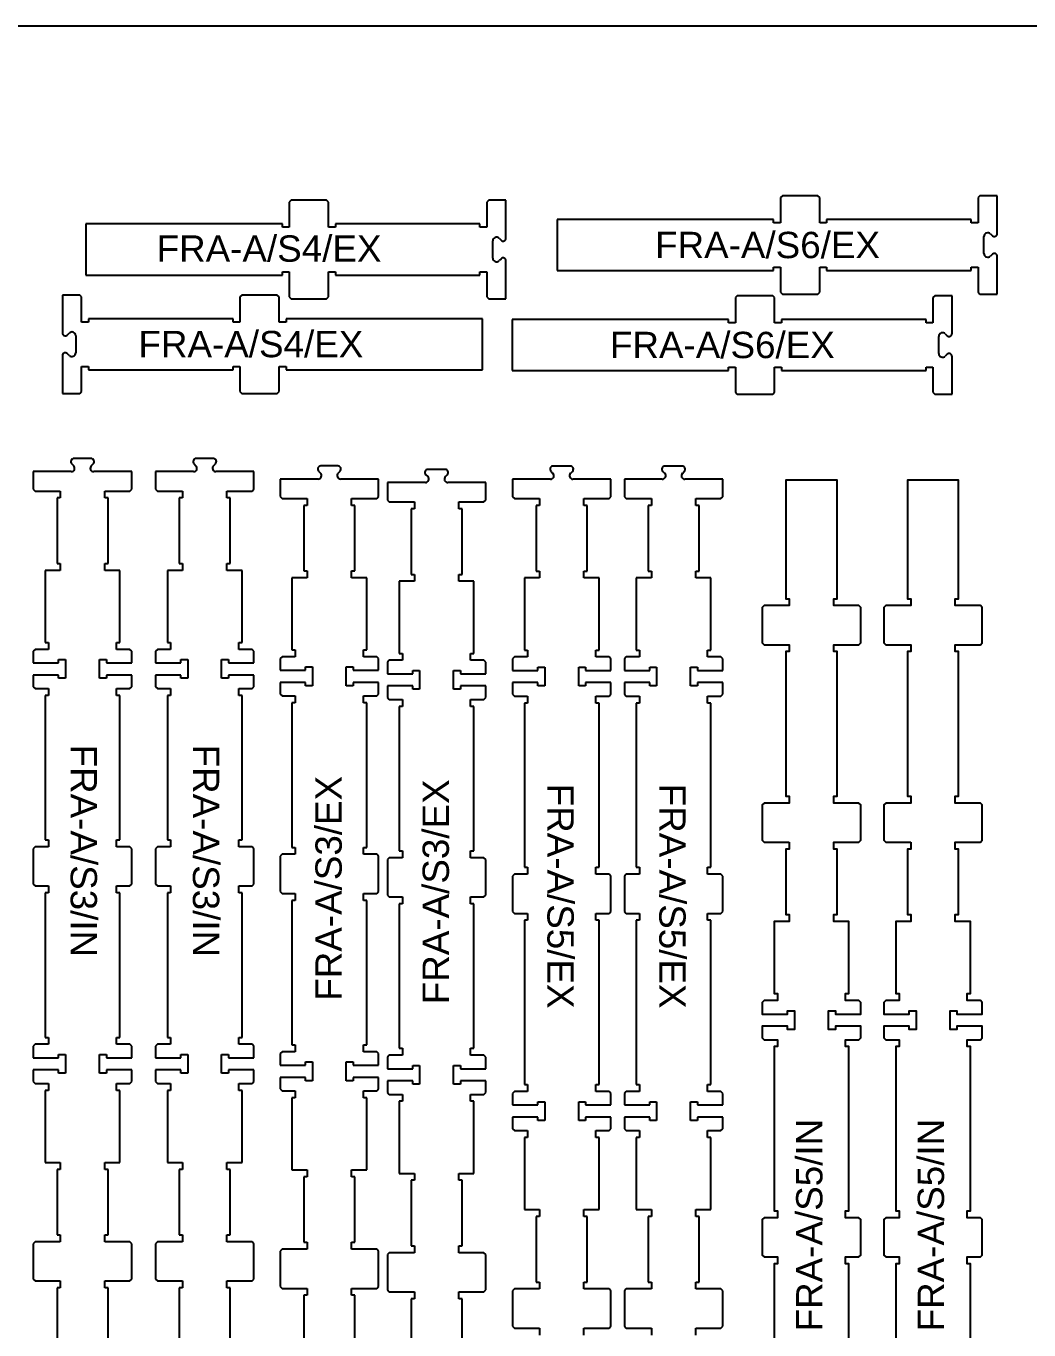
# Model space of a CAD drawing. Header units: millimetres. Extents: x -574 to 646, y -196 to 414.
# Drawn here: x -165.7 to -13.4, y 215.8 to 413.8 of the extents above; entities that cross this region are included whole.
import ezdxf

# ---------------------------------------------------------------- set-up
doc = ezdxf.new("R2010")
doc.units = ezdxf.units.MM
doc.header["$MEASUREMENT"] = 0
for name, color, linetype, true_color in [('0_SHEET_BIRCHPLY_2440X1220', 1, 'Continuous', 0xff0000), ('1_ANYTOOL_1MMDEEP_INSIDE', 2, 'Continuous', 0xffff00), ('6_ANYTOOL_CUTTHROUGH_OUTSI', 5, 'Continuous', 0x0000ff)]:
    doc.layers.add(name, color=color, linetype=linetype, true_color=true_color)

msp = doc.modelspace()

# ---------------------------------------------------------------- linework, layer by layer
at = {"layer": '0_SHEET_BIRCHPLY_2440X1220'}
msp.add_lwpolyline([(-574.38, 413.84), (-574.38, -196.16), (645.62, -196.16), (645.62, 413.84), (-574.38, 413.84)], dxfattribs=at)
at = {"layer": '6_ANYTOOL_CUTTHROUGH_OUTSI'}
for p, q in [((-125.48, 387.37), (-125.76, 387.09)), ((-125.76, 387.09), (-125.76, 383.27)), ((-120.1, 387.37), (-125.48, 387.37)), ((-119.81, 387.09), (-120.1, 387.37)), ((-119.81, 383.27), (-119.81, 387.09)), ((-95.48, 387.37), (-95.76, 387.09)), ((-95.76, 387.09), (-95.76, 383.27)), ((-92.86, 387.37), (-95.48, 387.37)), ((-92.86, 381.6), (-92.86, 387.37)), ((-50.86, 388.06), (-51.15, 387.77)), ((-51.15, 387.77), (-51.15, 383.96)), ((-45.48, 388.06), (-50.86, 388.06)), ((-45.2, 387.77), (-45.48, 388.06)), ((-45.2, 383.96), (-45.2, 387.77)), ((-20.86, 388.06), (-21.15, 387.77)), ((-21.15, 387.77), (-21.15, 383.96)), ((-18.25, 388.06), (-20.86, 388.06)), ((-18.25, 382.29), (-18.25, 388.06)), ((-52.2, 384.46), (-85.07, 384.46)), ((-85.07, 384.46), (-85.07, 376.71)), ((-52.2, 383.96), (-52.2, 384.46)), ((-22.2, 384.46), (-44.15, 384.46)), ((-44.15, 384.46), (-44.15, 383.96)), ((-22.2, 383.96), (-22.2, 384.46)), ((-126.81, 383.77), (-156.67, 383.77)), ((-156.67, 383.77), (-156.67, 376.02)), ((-126.81, 383.27), (-126.81, 383.77)), ((-125.76, 383.27), (-126.81, 383.27)), ((-118.76, 383.27), (-119.81, 383.27)), ((-96.81, 383.77), (-118.76, 383.77)), ((-118.76, 383.77), (-118.76, 383.27)), ((-96.81, 383.27), (-96.81, 383.77)), ((-95.76, 383.27), (-96.81, 383.27)), ((-51.15, 383.96), (-52.2, 383.96)), ((-44.15, 383.96), (-45.2, 383.96)), ((-21.15, 383.96), (-22.2, 383.96)), ((-94.86, 378.6), (-94.86, 381.19)), ((-93.88, 381.6), (-93.59, 381.3)), ((-20.25, 379.29), (-20.25, 381.87)), ((-19.26, 382.28), (-18.97, 381.99)), ((-93.59, 378.49), (-93.88, 378.2)), ((-18.97, 379.18), (-19.26, 378.88)), ((-18.25, 373.11), (-18.25, 378.87)), ((-126.81, 376.02), (-126.81, 376.52)), ((-126.81, 376.52), (-125.76, 376.52)), ((-125.76, 376.52), (-125.76, 372.71)), ((-119.81, 372.71), (-119.81, 376.52)), ((-119.81, 376.52), (-118.76, 376.52)), ((-118.76, 376.52), (-118.76, 376.02)), ((-96.81, 376.02), (-96.81, 376.52)), ((-96.81, 376.52), (-95.76, 376.52)), ((-95.76, 376.52), (-95.76, 372.71)), ((-92.86, 372.42), (-92.86, 378.19)), ((-85.07, 376.71), (-52.2, 376.71)), ((-52.2, 376.71), (-52.2, 377.21)), ((-52.2, 377.21), (-51.15, 377.21)), ((-51.15, 377.21), (-51.15, 373.39)), ((-45.2, 373.39), (-45.2, 377.21)), ((-45.2, 377.21), (-44.15, 377.21)), ((-44.15, 377.21), (-44.15, 376.71)), ((-44.15, 376.71), (-22.2, 376.71)), ((-22.2, 376.71), (-22.2, 377.21)), ((-22.2, 377.21), (-21.15, 377.21)), ((-21.15, 377.21), (-21.15, 373.39)), ((-156.67, 376.02), (-126.81, 376.02)), ((-118.76, 376.02), (-96.81, 376.02)), ((-157.6, 372.97), (-160.21, 372.97)), ((-160.21, 372.97), (-160.21, 367.2)), ((-157.31, 372.69), (-157.6, 372.97)), ((-157.31, 368.87), (-157.31, 372.69)), ((-132.98, 372.97), (-133.26, 372.69)), ((-133.26, 372.69), (-133.26, 368.87)), ((-127.6, 372.97), (-132.98, 372.97)), ((-127.31, 372.69), (-127.6, 372.97)), ((-127.31, 368.87), (-127.31, 372.69)), ((-125.76, 372.71), (-125.48, 372.42)), ((-125.48, 372.42), (-120.1, 372.42)), ((-120.1, 372.42), (-119.81, 372.71)), ((-95.76, 372.71), (-95.48, 372.42)), ((-95.48, 372.42), (-92.86, 372.42)), ((-57.72, 372.86), (-58, 372.58)), ((-58, 372.58), (-58, 368.76)), ((-52.34, 372.86), (-57.72, 372.86)), ((-52.05, 372.58), (-52.34, 372.86)), ((-52.05, 368.76), (-52.05, 372.58)), ((-51.15, 373.39), (-50.86, 373.11)), ((-50.86, 373.11), (-45.48, 373.11)), ((-45.48, 373.11), (-45.2, 373.39)), ((-27.72, 372.86), (-28, 372.58)), ((-28, 372.58), (-28, 368.76)), ((-25.1, 372.86), (-27.72, 372.86)), ((-25.1, 367.1), (-25.1, 372.86)), ((-21.15, 373.39), (-20.86, 373.11)), ((-20.86, 373.11), (-18.25, 373.11)), ((-156.26, 368.87), (-157.31, 368.87)), ((-134.31, 369.37), (-156.26, 369.37)), ((-156.26, 369.37), (-156.26, 368.87)), ((-134.31, 368.87), (-134.31, 369.37)), ((-133.26, 368.87), (-134.31, 368.87)), ((-126.26, 368.87), (-127.31, 368.87)), ((-96.4, 369.37), (-126.26, 369.37)), ((-126.26, 369.37), (-126.26, 368.87)), ((-96.4, 361.62), (-96.4, 369.37)), ((-59.05, 369.26), (-91.92, 369.26)), ((-91.92, 369.26), (-91.92, 361.51)), ((-59.05, 368.76), (-59.05, 369.26)), ((-58, 368.76), (-59.05, 368.76)), ((-51, 368.76), (-52.05, 368.76)), ((-29.05, 369.26), (-51, 369.26)), ((-51, 369.26), (-51, 368.76)), ((-29.05, 368.76), (-29.05, 369.26)), ((-28, 368.76), (-29.05, 368.76)), ((-159.49, 366.9), (-159.19, 367.2)), ((-158.21, 366.79), (-158.21, 364.2)), ((-27.1, 364.1), (-27.1, 366.68)), ((-26.12, 367.09), (-25.83, 366.8)), ((-160.21, 363.79), (-160.21, 358.02)), ((-159.19, 363.8), (-159.49, 364.09)), ((-25.83, 363.98), (-26.12, 363.69)), ((-25.1, 357.91), (-25.1, 363.68)), ((-157.31, 358.31), (-157.31, 362.12)), ((-157.31, 362.12), (-156.26, 362.12)), ((-156.26, 362.12), (-156.26, 361.62)), ((-156.26, 361.62), (-134.31, 361.62)), ((-134.31, 361.62), (-134.31, 362.12)), ((-134.31, 362.12), (-133.26, 362.12)), ((-133.26, 362.12), (-133.26, 358.31)), ((-127.31, 358.31), (-127.31, 362.12)), ((-127.31, 362.12), (-126.26, 362.12)), ((-126.26, 362.12), (-126.26, 361.62)), ((-126.26, 361.62), (-96.4, 361.62)), ((-91.92, 361.51), (-59.05, 361.51)), ((-59.05, 361.51), (-59.05, 362.01)), ((-59.05, 362.01), (-58, 362.01)), ((-58, 362.01), (-58, 358.2)), ((-52.05, 358.2), (-52.05, 362.01)), ((-52.05, 362.01), (-51, 362.01)), ((-51, 362.01), (-51, 361.51)), ((-51, 361.51), (-29.05, 361.51)), ((-29.05, 361.51), (-29.05, 362.01)), ((-29.05, 362.01), (-28, 362.01)), ((-28, 362.01), (-28, 358.2)), ((-160.21, 358.02), (-157.6, 358.02)), ((-157.6, 358.02), (-157.31, 358.31)), ((-133.26, 358.31), (-132.98, 358.02)), ((-132.98, 358.02), (-127.6, 358.02)), ((-127.6, 358.02), (-127.31, 358.31)), ((-58, 358.2), (-57.72, 357.91)), ((-57.72, 357.91), (-52.34, 357.91)), ((-52.34, 357.91), (-52.05, 358.2)), ((-28, 358.2), (-27.72, 357.91)), ((-27.72, 357.91), (-25.1, 357.91)), ((-158.81, 347.34), (-158.51, 347.04)), ((-155.89, 348.15), (-158.47, 348.15)), ((-155.84, 347.04), (-155.55, 347.34)), ((-140.24, 347.34), (-139.95, 347.04)), ((-137.32, 348.15), (-139.9, 348.15)), ((-137.27, 347.04), (-136.98, 347.34)), ((-118.39, 347.02), (-120.97, 347.02)), ((-83.09, 347), (-85.68, 347)), ((-66.11, 347), (-68.69, 347)), ((-158.89, 346.15), (-164.65, 346.15)), ((-164.65, 346.15), (-164.65, 343.48)), ((-149.7, 346.15), (-155.47, 346.15)), ((-149.7, 343.48), (-149.7, 346.15)), ((-140.32, 346.15), (-146.09, 346.15)), ((-146.09, 346.15), (-146.09, 343.48)), ((-131.14, 346.15), (-136.9, 346.15)), ((-131.14, 343.48), (-131.14, 346.15)), ((-121.39, 345.02), (-127.16, 345.02)), ((-127.16, 345.02), (-127.16, 342.36)), ((-121.31, 346.21), (-121.02, 345.92)), ((-118.34, 345.92), (-118.05, 346.21)), ((-112.21, 345.02), (-117.97, 345.02)), ((-112.21, 342.36), (-112.21, 345.02)), ((-105.02, 345.68), (-104.73, 345.39)), ((-102.1, 346.49), (-104.69, 346.49)), ((-102.06, 345.39), (-101.77, 345.68)), ((-86.09, 345), (-91.86, 345)), ((-91.86, 345), (-91.86, 342.33)), ((-86.01, 346.19), (-85.72, 345.89)), ((-83.05, 345.89), (-82.76, 346.19)), ((-76.91, 345), (-82.68, 345)), ((-76.91, 342.33), (-76.91, 345)), ((-69.11, 345), (-74.87, 345)), ((-74.87, 345), (-74.87, 342.33)), ((-69.03, 346.19), (-68.74, 345.89)), ((-66.06, 345.89), (-65.77, 346.19)), ((-59.92, 345), (-65.69, 345)), ((-59.92, 342.33), (-59.92, 345)), ((-164.65, 343.48), (-164.37, 343.2)), ((-164.37, 343.2), (-160.55, 343.2)), ((-160.55, 343.2), (-160.55, 342.15)), ((-153.8, 342.15), (-153.8, 343.2)), ((-153.8, 343.2), (-149.99, 343.2)), ((-149.99, 343.2), (-149.7, 343.48)), ((-146.09, 343.48), (-145.8, 343.2)), ((-145.8, 343.2), (-141.99, 343.2)), ((-141.99, 343.2), (-141.99, 342.15)), ((-135.24, 342.15), (-135.24, 343.2)), ((-135.24, 343.2), (-131.42, 343.2)), ((-131.42, 343.2), (-131.14, 343.48)), ((-105.1, 344.49), (-110.87, 344.49)), ((-110.87, 344.49), (-110.87, 341.83)), ((-95.92, 344.49), (-101.69, 344.49)), ((-95.92, 341.83), (-95.92, 344.49)), ((-160.55, 342.15), (-161.05, 342.15)), ((-161.05, 342.15), (-161.05, 332.2)), ((-153.3, 342.15), (-153.8, 342.15)), ((-153.3, 332.2), (-153.3, 342.15)), ((-141.99, 342.15), (-142.49, 342.15)), ((-142.49, 342.15), (-142.49, 332.2)), ((-134.74, 342.15), (-135.24, 342.15)), ((-134.74, 332.2), (-134.74, 342.15)), ((-127.16, 342.36), (-126.87, 342.07)), ((-126.87, 342.07), (-123.06, 342.07)), ((-123.06, 341.02), (-123.56, 341.02)), ((-123.56, 341.02), (-123.56, 331.07)), ((-123.06, 342.07), (-123.06, 341.02)), ((-116.31, 341.02), (-116.31, 342.07)), ((-116.31, 342.07), (-112.49, 342.07)), ((-115.81, 341.02), (-116.31, 341.02)), ((-115.81, 331.07), (-115.81, 341.02)), ((-112.49, 342.07), (-112.21, 342.36)), ((-110.87, 341.83), (-110.58, 341.54)), ((-110.58, 341.54), (-106.77, 341.54)), ((-106.77, 341.54), (-106.77, 340.49)), ((-100.02, 340.49), (-100.02, 341.54)), ((-100.02, 341.54), (-96.21, 341.54)), ((-96.21, 341.54), (-95.92, 341.83)), ((-91.86, 342.33), (-91.57, 342.05)), ((-91.57, 342.05), (-87.76, 342.05)), ((-87.76, 341), (-88.26, 341)), ((-88.26, 341), (-88.26, 331.05)), ((-87.76, 342.05), (-87.76, 341)), ((-81.01, 341), (-81.01, 342.05)), ((-81.01, 342.05), (-77.19, 342.05)), ((-80.51, 341), (-81.01, 341)), ((-80.51, 331.05), (-80.51, 341)), ((-77.19, 342.05), (-76.91, 342.33)), ((-74.87, 342.33), (-74.59, 342.05)), ((-74.59, 342.05), (-70.77, 342.05)), ((-70.77, 341), (-71.27, 341)), ((-71.27, 341), (-71.27, 331.05)), ((-70.77, 342.05), (-70.77, 341)), ((-64.02, 341), (-64.02, 342.05)), ((-64.02, 342.05), (-60.21, 342.05)), ((-63.52, 341), (-64.02, 341)), ((-63.52, 331.05), (-63.52, 341)), ((-60.21, 342.05), (-59.92, 342.33)), ((-106.77, 340.49), (-107.27, 340.49)), ((-107.27, 340.49), (-107.27, 330.54)), ((-99.52, 340.49), (-100.02, 340.49)), ((-99.52, 330.54), (-99.52, 340.49)), ((-160.55, 331.15), (-162.85, 331.15)), ((-162.85, 331.15), (-162.85, 320.2)), ((-161.05, 332.2), (-160.55, 332.2)), ((-160.55, 332.2), (-160.55, 331.15)), ((-153.8, 331.15), (-153.8, 332.2)), ((-153.8, 332.2), (-153.3, 332.2)), ((-151.5, 331.15), (-153.8, 331.15)), ((-151.5, 320.2), (-151.5, 331.15)), ((-141.99, 331.15), (-144.29, 331.15)), ((-144.29, 331.15), (-144.29, 320.2)), ((-142.49, 332.2), (-141.99, 332.2)), ((-141.99, 332.2), (-141.99, 331.15)), ((-135.24, 331.15), (-135.24, 332.2)), ((-135.24, 332.2), (-134.74, 332.2)), ((-132.94, 331.15), (-135.24, 331.15)), ((-132.94, 320.2), (-132.94, 331.15)), ((-123.56, 331.07), (-123.06, 331.07)), ((-123.06, 331.07), (-123.06, 330.02)), ((-116.31, 330.02), (-116.31, 331.07)), ((-116.31, 331.07), (-115.81, 331.07)), ((-88.26, 331.05), (-87.76, 331.05)), ((-87.76, 331.05), (-87.76, 330)), ((-81.01, 330), (-81.01, 331.05)), ((-81.01, 331.05), (-80.51, 331.05)), ((-71.27, 331.05), (-70.77, 331.05)), ((-70.77, 331.05), (-70.77, 330)), ((-64.02, 330), (-64.02, 331.05)), ((-64.02, 331.05), (-63.52, 331.05)), ((-123.06, 330.02), (-125.36, 330.02)), ((-125.36, 330.02), (-125.36, 319.07)), ((-114.01, 330.02), (-116.31, 330.02)), ((-114.01, 319.07), (-114.01, 330.02)), ((-106.77, 329.49), (-109.07, 329.49)), ((-109.07, 329.49), (-109.07, 318.54)), ((-107.27, 330.54), (-106.77, 330.54)), ((-106.77, 330.54), (-106.77, 329.49)), ((-100.02, 329.49), (-100.02, 330.54)), ((-100.02, 330.54), (-99.52, 330.54)), ((-97.72, 329.49), (-100.02, 329.49)), ((-97.72, 318.54), (-97.72, 329.49)), ((-87.76, 330), (-90.06, 330)), ((-90.06, 330), (-90.06, 319.05)), ((-78.71, 330), (-81.01, 330)), ((-78.71, 319.05), (-78.71, 330)), ((-70.77, 330), (-73.07, 330)), ((-73.07, 330), (-73.07, 319.05)), ((-61.72, 330), (-64.02, 330)), ((-61.72, 319.05), (-61.72, 330)), ((-164.37, 319.15), (-164.65, 318.86)), ((-162.35, 319.15), (-164.37, 319.15)), ((-162.85, 320.2), (-162.35, 320.2)), ((-162.35, 320.2), (-162.35, 319.15)), ((-152, 319.15), (-152, 320.2)), ((-152, 320.2), (-151.5, 320.2)), ((-149.99, 319.15), (-152, 319.15)), ((-149.7, 318.86), (-149.99, 319.15)), ((-145.8, 319.15), (-146.09, 318.86)), ((-143.79, 319.15), (-145.8, 319.15)), ((-144.29, 320.2), (-143.79, 320.2)), ((-143.79, 320.2), (-143.79, 319.15)), ((-133.44, 319.15), (-133.44, 320.2)), ((-133.44, 320.2), (-132.94, 320.2)), ((-131.42, 319.15), (-133.44, 319.15)), ((-131.14, 318.86), (-131.42, 319.15)), ((-125.36, 319.07), (-124.86, 319.07)), ((-124.86, 319.07), (-124.86, 318.02)), ((-114.51, 318.02), (-114.51, 319.07)), ((-114.51, 319.07), (-114.01, 319.07)), ((-90.06, 319.05), (-89.56, 319.05)), ((-89.56, 319.05), (-89.56, 318)), ((-79.21, 318), (-79.21, 319.05)), ((-79.21, 319.05), (-78.71, 319.05)), ((-73.07, 319.05), (-72.57, 319.05)), ((-72.57, 319.05), (-72.57, 318)), ((-62.22, 318), (-62.22, 319.05)), ((-62.22, 319.05), (-61.72, 319.05)), ((-164.65, 318.86), (-164.65, 317.1)), ((-164.65, 317.1), (-160.8, 317.1)), ((-160.8, 317.1), (-160.8, 317.6)), ((-160.8, 317.6), (-159.75, 317.6)), ((-159.75, 317.6), (-159.75, 314.75)), ((-154.6, 314.75), (-154.6, 317.6)), ((-154.6, 317.6), (-153.55, 317.6)), ((-153.55, 317.6), (-153.55, 317.1)), ((-153.55, 317.1), (-149.7, 317.1)), ((-149.7, 317.1), (-149.7, 318.86)), ((-146.09, 318.86), (-146.09, 317.1)), ((-146.09, 317.1), (-142.24, 317.1)), ((-142.24, 317.1), (-142.24, 317.6)), ((-142.24, 317.6), (-141.19, 317.6)), ((-141.19, 317.6), (-141.19, 314.75)), ((-136.04, 314.75), (-136.04, 317.6)), ((-136.04, 317.6), (-134.99, 317.6)), ((-134.99, 317.6), (-134.99, 317.1)), ((-134.99, 317.1), (-131.14, 317.1)), ((-131.14, 317.1), (-131.14, 318.86)), ((-126.87, 318.02), (-127.16, 317.74)), ((-127.16, 317.74), (-127.16, 315.97)), ((-124.86, 318.02), (-126.87, 318.02)), ((-112.49, 318.02), (-114.51, 318.02)), ((-112.21, 317.74), (-112.49, 318.02)), ((-112.21, 315.97), (-112.21, 317.74)), ((-110.58, 317.49), (-110.87, 317.21)), ((-110.87, 317.21), (-110.87, 315.44)), ((-108.57, 317.49), (-110.58, 317.49)), ((-109.07, 318.54), (-108.57, 318.54)), ((-108.57, 318.54), (-108.57, 317.49)), ((-98.22, 317.49), (-98.22, 318.54)), ((-98.22, 318.54), (-97.72, 318.54)), ((-96.21, 317.49), (-98.22, 317.49)), ((-95.92, 317.21), (-96.21, 317.49)), ((-95.92, 315.44), (-95.92, 317.21)), ((-91.57, 318), (-91.86, 317.71)), ((-91.86, 317.71), (-91.86, 315.95)), ((-89.56, 318), (-91.57, 318)), ((-77.19, 318), (-79.21, 318)), ((-76.91, 317.71), (-77.19, 318)), ((-76.91, 315.95), (-76.91, 317.71)), ((-74.59, 318), (-74.87, 317.71)), ((-74.87, 317.71), (-74.87, 315.95)), ((-72.57, 318), (-74.59, 318)), ((-60.21, 318), (-62.22, 318)), ((-59.92, 317.71), (-60.21, 318)), ((-59.92, 315.95), (-59.92, 317.71)), ((-160.8, 315.25), (-164.65, 315.25)), ((-164.65, 315.25), (-164.65, 313.48)), ((-160.8, 314.75), (-160.8, 315.25)), ((-149.7, 315.25), (-153.55, 315.25)), ((-153.55, 315.25), (-153.55, 314.75)), ((-149.7, 313.48), (-149.7, 315.25)), ((-142.24, 315.25), (-146.09, 315.25)), ((-146.09, 315.25), (-146.09, 313.48)), ((-142.24, 314.75), (-142.24, 315.25)), ((-131.14, 315.25), (-134.99, 315.25)), ((-134.99, 315.25), (-134.99, 314.75)), ((-131.14, 313.48), (-131.14, 315.25)), ((-127.16, 315.97), (-123.31, 315.97)), ((-123.31, 315.97), (-123.31, 316.47)), ((-123.31, 316.47), (-122.26, 316.47)), ((-122.26, 316.47), (-122.26, 313.62)), ((-117.11, 313.62), (-117.11, 316.47)), ((-117.11, 316.47), (-116.06, 316.47)), ((-116.06, 316.47), (-116.06, 315.97)), ((-116.06, 315.97), (-112.21, 315.97)), ((-110.87, 315.44), (-107.02, 315.44)), ((-107.02, 315.44), (-107.02, 315.94)), ((-107.02, 315.94), (-105.97, 315.94)), ((-105.97, 315.94), (-105.97, 313.09)), ((-100.82, 313.09), (-100.82, 315.94)), ((-100.82, 315.94), (-99.77, 315.94)), ((-99.77, 315.94), (-99.77, 315.44)), ((-99.77, 315.44), (-95.92, 315.44)), ((-91.86, 315.95), (-88.01, 315.95)), ((-88.01, 315.95), (-88.01, 316.45)), ((-88.01, 316.45), (-86.96, 316.45)), ((-86.96, 316.45), (-86.96, 313.6)), ((-81.81, 313.6), (-81.81, 316.45)), ((-81.81, 316.45), (-80.76, 316.45)), ((-80.76, 316.45), (-80.76, 315.95)), ((-80.76, 315.95), (-76.91, 315.95)), ((-74.87, 315.95), (-71.02, 315.95)), ((-71.02, 315.95), (-71.02, 316.45)), ((-71.02, 316.45), (-69.97, 316.45)), ((-69.97, 316.45), (-69.97, 313.6)), ((-64.82, 313.6), (-64.82, 316.45)), ((-64.82, 316.45), (-63.77, 316.45)), ((-63.77, 316.45), (-63.77, 315.95)), ((-63.77, 315.95), (-59.92, 315.95)), ((-164.65, 313.48), (-164.37, 313.2)), ((-164.37, 313.2), (-162.35, 313.2)), ((-162.35, 313.2), (-162.35, 312.15)), ((-159.75, 314.75), (-160.8, 314.75)), ((-153.55, 314.75), (-154.6, 314.75)), ((-152, 312.15), (-152, 313.2)), ((-152, 313.2), (-149.99, 313.2)), ((-149.99, 313.2), (-149.7, 313.48)), ((-146.09, 313.48), (-145.8, 313.2)), ((-145.8, 313.2), (-143.79, 313.2)), ((-143.79, 313.2), (-143.79, 312.15)), ((-141.19, 314.75), (-142.24, 314.75)), ((-134.99, 314.75), (-136.04, 314.75)), ((-133.44, 312.15), (-133.44, 313.2)), ((-133.44, 313.2), (-131.42, 313.2)), ((-131.42, 313.2), (-131.14, 313.48)), ((-123.31, 314.12), (-127.16, 314.12)), ((-127.16, 314.12), (-127.16, 312.36)), ((-123.31, 313.62), (-123.31, 314.12)), ((-122.26, 313.62), (-123.31, 313.62)), ((-116.06, 313.62), (-117.11, 313.62)), ((-112.21, 314.12), (-116.06, 314.12)), ((-116.06, 314.12), (-116.06, 313.62)), ((-112.21, 312.36), (-112.21, 314.12)), ((-107.02, 313.59), (-110.87, 313.59)), ((-110.87, 313.59), (-110.87, 311.83)), ((-107.02, 313.09), (-107.02, 313.59)), ((-105.97, 313.09), (-107.02, 313.09)), ((-99.77, 313.09), (-100.82, 313.09)), ((-95.92, 313.59), (-99.77, 313.59)), ((-99.77, 313.59), (-99.77, 313.09)), ((-95.92, 311.83), (-95.92, 313.59)), ((-88.01, 314.1), (-91.86, 314.1)), ((-91.86, 314.1), (-91.86, 312.33)), ((-88.01, 313.6), (-88.01, 314.1)), ((-86.96, 313.6), (-88.01, 313.6)), ((-80.76, 313.6), (-81.81, 313.6)), ((-76.91, 314.1), (-80.76, 314.1)), ((-80.76, 314.1), (-80.76, 313.6)), ((-76.91, 312.33), (-76.91, 314.1)), ((-71.02, 314.1), (-74.87, 314.1)), ((-74.87, 314.1), (-74.87, 312.33)), ((-71.02, 313.6), (-71.02, 314.1)), ((-69.97, 313.6), (-71.02, 313.6)), ((-63.77, 313.6), (-64.82, 313.6)), ((-59.92, 314.1), (-63.77, 314.1)), ((-63.77, 314.1), (-63.77, 313.6)), ((-59.92, 312.33), (-59.92, 314.1)), ((-162.35, 312.15), (-162.85, 312.15)), ((-162.85, 312.15), (-162.85, 290.2)), ((-151.5, 312.15), (-152, 312.15)), ((-151.5, 290.2), (-151.5, 312.15)), ((-143.79, 312.15), (-144.29, 312.15)), ((-144.29, 312.15), (-144.29, 290.2)), ((-132.94, 312.15), (-133.44, 312.15)), ((-132.94, 290.2), (-132.94, 312.15)), ((-127.16, 312.36), (-126.87, 312.07)), ((-126.87, 312.07), (-124.86, 312.07)), ((-124.86, 311.02), (-125.36, 311.02)), ((-125.36, 311.02), (-125.36, 289.07)), ((-124.86, 312.07), (-124.86, 311.02)), ((-114.51, 311.02), (-114.51, 312.07)), ((-114.51, 312.07), (-112.49, 312.07)), ((-114.01, 311.02), (-114.51, 311.02)), ((-114.01, 289.07), (-114.01, 311.02)), ((-112.49, 312.07), (-112.21, 312.36)), ((-110.87, 311.83), (-110.58, 311.54)), ((-110.58, 311.54), (-108.57, 311.54)), ((-108.57, 311.54), (-108.57, 310.49)), ((-98.22, 310.49), (-98.22, 311.54)), ((-98.22, 311.54), (-96.21, 311.54)), ((-96.21, 311.54), (-95.92, 311.83)), ((-91.86, 312.33), (-91.57, 312.05)), ((-91.57, 312.05), (-89.56, 312.05)), ((-89.56, 311), (-90.06, 311)), ((-90.06, 311), (-90.06, 286.04)), ((-89.56, 312.05), (-89.56, 311)), ((-79.21, 311), (-79.21, 312.05)), ((-79.21, 312.05), (-77.19, 312.05)), ((-78.71, 311), (-79.21, 311)), ((-78.71, 286.04), (-78.71, 311)), ((-77.19, 312.05), (-76.91, 312.33)), ((-74.87, 312.33), (-74.59, 312.05)), ((-74.59, 312.05), (-72.57, 312.05)), ((-72.57, 311), (-73.07, 311)), ((-73.07, 311), (-73.07, 286.04)), ((-72.57, 312.05), (-72.57, 311)), ((-62.22, 311), (-62.22, 312.05)), ((-62.22, 312.05), (-60.21, 312.05)), ((-61.72, 311), (-62.22, 311)), ((-61.72, 286.04), (-61.72, 311)), ((-60.21, 312.05), (-59.92, 312.33)), ((-108.57, 310.49), (-109.07, 310.49)), ((-109.07, 310.49), (-109.07, 288.54)), ((-97.72, 310.49), (-98.22, 310.49)), ((-97.72, 288.54), (-97.72, 310.49)), ((-162.85, 290.2), (-162.35, 290.2)), ((-162.35, 290.2), (-162.35, 289.15)), ((-152, 289.15), (-152, 290.2)), ((-152, 290.2), (-151.5, 290.2)), ((-144.29, 290.2), (-143.79, 290.2)), ((-143.79, 290.2), (-143.79, 289.15)), ((-133.44, 289.15), (-133.44, 290.2)), ((-133.44, 290.2), (-132.94, 290.2)), ((-164.37, 289.15), (-164.65, 288.86)), ((-164.65, 288.86), (-164.65, 283.48)), ((-162.35, 289.15), (-164.37, 289.15)), ((-149.99, 289.15), (-152, 289.15)), ((-149.7, 288.86), (-149.99, 289.15)), ((-149.7, 283.48), (-149.7, 288.86)), ((-145.8, 289.15), (-146.09, 288.86)), ((-146.09, 288.86), (-146.09, 283.48)), ((-143.79, 289.15), (-145.8, 289.15)), ((-131.42, 289.15), (-133.44, 289.15)), ((-131.14, 288.86), (-131.42, 289.15)), ((-131.14, 283.48), (-131.14, 288.86)), ((-126.87, 288.02), (-127.16, 287.74)), ((-127.16, 287.74), (-127.16, 282.36)), ((-124.86, 288.02), (-126.87, 288.02)), ((-125.36, 289.07), (-124.86, 289.07)), ((-124.86, 289.07), (-124.86, 288.02)), ((-114.51, 288.02), (-114.51, 289.07)), ((-114.51, 289.07), (-114.01, 289.07)), ((-112.49, 288.02), (-114.51, 288.02)), ((-112.21, 287.74), (-112.49, 288.02)), ((-112.21, 282.36), (-112.21, 287.74)), ((-110.58, 287.49), (-110.87, 287.21)), ((-108.57, 287.49), (-110.58, 287.49)), ((-109.07, 288.54), (-108.57, 288.54)), ((-108.57, 288.54), (-108.57, 287.49)), ((-98.22, 287.49), (-98.22, 288.54)), ((-98.22, 288.54), (-97.72, 288.54)), ((-96.21, 287.49), (-98.22, 287.49)), ((-95.92, 287.21), (-96.21, 287.49)), ((-110.87, 287.21), (-110.87, 281.83)), ((-95.92, 281.83), (-95.92, 287.21)), ((-90.06, 286.04), (-89.56, 286.04)), ((-89.56, 286.04), (-89.56, 284.99)), ((-79.21, 284.99), (-79.21, 286.04)), ((-79.21, 286.04), (-78.71, 286.04)), ((-73.07, 286.04), (-72.57, 286.04)), ((-72.57, 286.04), (-72.57, 284.99)), ((-62.22, 284.99), (-62.22, 286.04)), ((-62.22, 286.04), (-61.72, 286.04)), ((-164.65, 283.48), (-164.37, 283.2)), ((-149.99, 283.2), (-149.7, 283.48)), ((-146.09, 283.48), (-145.8, 283.2)), ((-131.42, 283.2), (-131.14, 283.48)), ((-91.57, 284.99), (-91.86, 284.7)), ((-91.86, 284.7), (-91.86, 279.32)), ((-89.56, 284.99), (-91.57, 284.99)), ((-77.19, 284.99), (-79.21, 284.99)), ((-76.91, 284.7), (-77.19, 284.99)), ((-76.91, 279.32), (-76.91, 284.7)), ((-74.59, 284.99), (-74.87, 284.7)), ((-74.87, 284.7), (-74.87, 279.32)), ((-72.57, 284.99), (-74.59, 284.99)), ((-60.21, 284.99), (-62.22, 284.99)), ((-59.92, 284.7), (-60.21, 284.99)), ((-59.92, 279.32), (-59.92, 284.7)), ((-164.37, 283.2), (-162.35, 283.2)), ((-162.35, 282.15), (-162.85, 282.15)), ((-162.85, 282.15), (-162.85, 260.2)), ((-162.35, 283.2), (-162.35, 282.15)), ((-152, 282.15), (-152, 283.2)), ((-152, 283.2), (-149.99, 283.2)), ((-151.5, 282.15), (-152, 282.15)), ((-151.5, 260.2), (-151.5, 282.15)), ((-145.8, 283.2), (-143.79, 283.2)), ((-143.79, 282.15), (-144.29, 282.15)), ((-144.29, 282.15), (-144.29, 260.2)), ((-143.79, 283.2), (-143.79, 282.15)), ((-133.44, 282.15), (-133.44, 283.2)), ((-133.44, 283.2), (-131.42, 283.2)), ((-132.94, 282.15), (-133.44, 282.15)), ((-132.94, 260.2), (-132.94, 282.15)), ((-127.16, 282.36), (-126.87, 282.07)), ((-126.87, 282.07), (-124.86, 282.07)), ((-124.86, 282.07), (-124.86, 281.02)), ((-114.51, 281.02), (-114.51, 282.07)), ((-114.51, 282.07), (-112.49, 282.07)), ((-112.49, 282.07), (-112.21, 282.36)), ((-110.87, 281.83), (-110.58, 281.54)), ((-110.58, 281.54), (-108.57, 281.54)), ((-108.57, 281.54), (-108.57, 280.49)), ((-98.22, 280.49), (-98.22, 281.54)), ((-98.22, 281.54), (-96.21, 281.54)), ((-96.21, 281.54), (-95.92, 281.83)), ((-124.86, 281.02), (-125.36, 281.02)), ((-125.36, 281.02), (-125.36, 259.07)), ((-114.01, 281.02), (-114.51, 281.02)), ((-114.01, 259.07), (-114.01, 281.02)), ((-108.57, 280.49), (-109.07, 280.49)), ((-109.07, 280.49), (-109.07, 258.54)), ((-97.72, 280.49), (-98.22, 280.49)), ((-97.72, 258.54), (-97.72, 280.49)), ((-91.86, 279.32), (-91.57, 279.04)), ((-77.19, 279.04), (-76.91, 279.32)), ((-74.87, 279.32), (-74.59, 279.04)), ((-60.21, 279.04), (-59.92, 279.32)), ((-91.57, 279.04), (-89.56, 279.04)), ((-89.56, 277.99), (-90.06, 277.99)), ((-90.06, 277.99), (-90.06, 253.03)), ((-89.56, 279.04), (-89.56, 277.99)), ((-79.21, 277.99), (-79.21, 279.04)), ((-79.21, 279.04), (-77.19, 279.04)), ((-78.71, 277.99), (-79.21, 277.99)), ((-78.71, 253.03), (-78.71, 277.99)), ((-74.59, 279.04), (-72.57, 279.04)), ((-72.57, 277.99), (-73.07, 277.99)), ((-73.07, 277.99), (-73.07, 253.03)), ((-72.57, 279.04), (-72.57, 277.99)), ((-62.22, 277.99), (-62.22, 279.04)), ((-62.22, 279.04), (-60.21, 279.04)), ((-61.72, 277.99), (-62.22, 277.99)), ((-61.72, 253.03), (-61.72, 277.99)), ((-162.85, 260.2), (-162.35, 260.2)), ((-162.35, 260.2), (-162.35, 259.15)), ((-152, 259.15), (-152, 260.2)), ((-152, 260.2), (-151.5, 260.2)), ((-144.29, 260.2), (-143.79, 260.2)), ((-143.79, 260.2), (-143.79, 259.15)), ((-133.44, 259.15), (-133.44, 260.2)), ((-133.44, 260.2), (-132.94, 260.2)), ((-164.37, 259.15), (-164.65, 258.86)), ((-164.65, 258.86), (-164.65, 257.1)), ((-162.35, 259.15), (-164.37, 259.15)), ((-160.8, 257.1), (-160.8, 257.6)), ((-160.8, 257.6), (-159.75, 257.6)), ((-159.75, 257.6), (-159.75, 254.75)), ((-154.6, 254.75), (-154.6, 257.6)), ((-154.6, 257.6), (-153.55, 257.6)), ((-153.55, 257.6), (-153.55, 257.1)), ((-149.99, 259.15), (-152, 259.15)), ((-149.7, 258.86), (-149.99, 259.15)), ((-149.7, 257.1), (-149.7, 258.86)), ((-145.8, 259.15), (-146.09, 258.86)), ((-146.09, 258.86), (-146.09, 257.1)), ((-143.79, 259.15), (-145.8, 259.15)), ((-142.24, 257.1), (-142.24, 257.6)), ((-142.24, 257.6), (-141.19, 257.6)), ((-141.19, 257.6), (-141.19, 254.75)), ((-136.04, 254.75), (-136.04, 257.6)), ((-136.04, 257.6), (-134.99, 257.6)), ((-134.99, 257.6), (-134.99, 257.1)), ((-131.42, 259.15), (-133.44, 259.15)), ((-131.14, 258.86), (-131.42, 259.15)), ((-131.14, 257.1), (-131.14, 258.86)), ((-126.87, 258.02), (-127.16, 257.74)), ((-127.16, 257.74), (-127.16, 255.97)), ((-124.86, 258.02), (-126.87, 258.02)), ((-125.36, 259.07), (-124.86, 259.07)), ((-124.86, 259.07), (-124.86, 258.02)), ((-114.51, 258.02), (-114.51, 259.07)), ((-114.51, 259.07), (-114.01, 259.07)), ((-112.49, 258.02), (-114.51, 258.02)), ((-112.21, 257.74), (-112.49, 258.02)), ((-112.21, 255.97), (-112.21, 257.74)), ((-109.07, 258.54), (-108.57, 258.54)), ((-108.57, 258.54), (-108.57, 257.49)), ((-98.22, 257.49), (-98.22, 258.54)), ((-98.22, 258.54), (-97.72, 258.54)), ((-164.65, 257.1), (-160.8, 257.1)), ((-153.55, 257.1), (-149.7, 257.1)), ((-146.09, 257.1), (-142.24, 257.1)), ((-134.99, 257.1), (-131.14, 257.1)), ((-127.16, 255.97), (-123.31, 255.97)), ((-123.31, 255.97), (-123.31, 256.47)), ((-123.31, 256.47), (-122.26, 256.47)), ((-122.26, 256.47), (-122.26, 253.62)), ((-117.11, 253.62), (-117.11, 256.47)), ((-117.11, 256.47), (-116.06, 256.47)), ((-116.06, 256.47), (-116.06, 255.97)), ((-116.06, 255.97), (-112.21, 255.97)), ((-110.58, 257.49), (-110.87, 257.21)), ((-110.87, 257.21), (-110.87, 255.44)), ((-108.57, 257.49), (-110.58, 257.49)), ((-107.02, 255.44), (-107.02, 255.94)), ((-107.02, 255.94), (-105.97, 255.94)), ((-105.97, 255.94), (-105.97, 253.09)), ((-100.82, 253.09), (-100.82, 255.94)), ((-100.82, 255.94), (-99.77, 255.94)), ((-99.77, 255.94), (-99.77, 255.44)), ((-96.21, 257.49), (-98.22, 257.49)), ((-95.92, 257.21), (-96.21, 257.49)), ((-95.92, 255.44), (-95.92, 257.21)), ((-160.8, 255.25), (-164.65, 255.25)), ((-164.65, 255.25), (-164.65, 253.48)), ((-160.8, 254.75), (-160.8, 255.25)), ((-159.75, 254.75), (-160.8, 254.75)), ((-153.55, 254.75), (-154.6, 254.75)), ((-149.7, 255.25), (-153.55, 255.25)), ((-153.55, 255.25), (-153.55, 254.75)), ((-149.7, 253.48), (-149.7, 255.25)), ((-142.24, 255.25), (-146.09, 255.25)), ((-146.09, 255.25), (-146.09, 253.48)), ((-142.24, 254.75), (-142.24, 255.25)), ((-141.19, 254.75), (-142.24, 254.75)), ((-134.99, 254.75), (-136.04, 254.75)), ((-131.14, 255.25), (-134.99, 255.25)), ((-134.99, 255.25), (-134.99, 254.75)), ((-131.14, 253.48), (-131.14, 255.25)), ((-123.31, 254.12), (-127.16, 254.12)), ((-127.16, 254.12), (-127.16, 252.36)), ((-123.31, 253.62), (-123.31, 254.12)), ((-122.26, 253.62), (-123.31, 253.62)), ((-116.06, 253.62), (-117.11, 253.62)), ((-112.21, 254.12), (-116.06, 254.12)), ((-116.06, 254.12), (-116.06, 253.62)), ((-112.21, 252.36), (-112.21, 254.12)), ((-110.87, 255.44), (-107.02, 255.44)), ((-107.02, 253.59), (-110.87, 253.59)), ((-110.87, 253.59), (-110.87, 251.83)), ((-107.02, 253.09), (-107.02, 253.59)), ((-99.77, 255.44), (-95.92, 255.44)), ((-95.92, 253.59), (-99.77, 253.59)), ((-99.77, 253.59), (-99.77, 253.09)), ((-95.92, 251.83), (-95.92, 253.59)), ((-164.65, 253.48), (-164.37, 253.2)), ((-164.37, 253.2), (-162.35, 253.2)), ((-162.35, 252.15), (-162.85, 252.15)), ((-162.85, 252.15), (-162.85, 241.2)), ((-162.35, 253.2), (-162.35, 252.15)), ((-152, 252.15), (-152, 253.2)), ((-152, 253.2), (-149.99, 253.2)), ((-151.5, 252.15), (-152, 252.15)), ((-151.5, 241.2), (-151.5, 252.15)), ((-149.99, 253.2), (-149.7, 253.48)), ((-146.09, 253.48), (-145.8, 253.2)), ((-145.8, 253.2), (-143.79, 253.2)), ((-143.79, 252.15), (-144.29, 252.15)), ((-144.29, 252.15), (-144.29, 241.2)), ((-143.79, 253.2), (-143.79, 252.15)), ((-133.44, 252.15), (-133.44, 253.2)), ((-133.44, 253.2), (-131.42, 253.2)), ((-132.94, 252.15), (-133.44, 252.15)), ((-132.94, 241.2), (-132.94, 252.15)), ((-131.42, 253.2), (-131.14, 253.48)), ((-127.16, 252.36), (-126.87, 252.07)), ((-126.87, 252.07), (-124.86, 252.07)), ((-124.86, 252.07), (-124.86, 251.02)), ((-114.51, 251.02), (-114.51, 252.07)), ((-114.51, 252.07), (-112.49, 252.07)), ((-112.49, 252.07), (-112.21, 252.36)), ((-110.87, 251.83), (-110.58, 251.54)), ((-105.97, 253.09), (-107.02, 253.09)), ((-99.77, 253.09), (-100.82, 253.09)), ((-96.21, 251.54), (-95.92, 251.83)), ((-91.57, 251.98), (-91.86, 251.69)), ((-91.86, 251.69), (-91.86, 249.93)), ((-89.56, 251.98), (-91.57, 251.98)), ((-90.06, 253.03), (-89.56, 253.03)), ((-89.56, 253.03), (-89.56, 251.98)), ((-79.21, 251.98), (-79.21, 253.03)), ((-79.21, 253.03), (-78.71, 253.03)), ((-77.19, 251.98), (-79.21, 251.98)), ((-76.91, 251.69), (-77.19, 251.98)), ((-76.91, 249.93), (-76.91, 251.69)), ((-74.59, 251.98), (-74.87, 251.69)), ((-74.87, 251.69), (-74.87, 249.93)), ((-72.57, 251.98), (-74.59, 251.98)), ((-73.07, 253.03), (-72.57, 253.03)), ((-72.57, 253.03), (-72.57, 251.98)), ((-62.22, 251.98), (-62.22, 253.03)), ((-62.22, 253.03), (-61.72, 253.03)), ((-60.21, 251.98), (-62.22, 251.98)), ((-59.92, 251.69), (-60.21, 251.98)), ((-59.92, 249.93), (-59.92, 251.69)), ((-124.86, 251.02), (-125.36, 251.02)), ((-125.36, 251.02), (-125.36, 240.07)), ((-114.01, 251.02), (-114.51, 251.02)), ((-114.01, 240.07), (-114.01, 251.02)), ((-110.58, 251.54), (-108.57, 251.54)), ((-108.57, 250.49), (-109.07, 250.49)), ((-109.07, 250.49), (-109.07, 239.54)), ((-108.57, 251.54), (-108.57, 250.49)), ((-98.22, 250.49), (-98.22, 251.54)), ((-98.22, 251.54), (-96.21, 251.54)), ((-97.72, 250.49), (-98.22, 250.49)), ((-97.72, 239.54), (-97.72, 250.49)), ((-91.86, 249.93), (-88.01, 249.93)), ((-88.01, 249.93), (-88.01, 250.43)), ((-88.01, 250.43), (-86.96, 250.43)), ((-86.96, 250.43), (-86.96, 247.58)), ((-81.81, 247.58), (-81.81, 250.43)), ((-81.81, 250.43), (-80.76, 250.43)), ((-80.76, 250.43), (-80.76, 249.93)), ((-80.76, 249.93), (-76.91, 249.93)), ((-74.87, 249.93), (-71.02, 249.93)), ((-71.02, 249.93), (-71.02, 250.43)), ((-71.02, 250.43), (-69.97, 250.43)), ((-69.97, 250.43), (-69.97, 247.58)), ((-64.82, 247.58), (-64.82, 250.43)), ((-64.82, 250.43), (-63.77, 250.43)), ((-63.77, 250.43), (-63.77, 249.93)), ((-63.77, 249.93), (-59.92, 249.93)), ((-88.01, 248.08), (-91.86, 248.08)), ((-91.86, 248.08), (-91.86, 246.32)), ((-88.01, 247.58), (-88.01, 248.08)), ((-76.91, 248.08), (-80.76, 248.08)), ((-80.76, 248.08), (-80.76, 247.58)), ((-76.91, 246.32), (-76.91, 248.08)), ((-71.02, 248.08), (-74.87, 248.08)), ((-74.87, 248.08), (-74.87, 246.32)), ((-71.02, 247.58), (-71.02, 248.08)), ((-59.92, 248.08), (-63.77, 248.08)), ((-63.77, 248.08), (-63.77, 247.58)), ((-59.92, 246.32), (-59.92, 248.08)), ((-91.86, 246.32), (-91.57, 246.03)), ((-91.57, 246.03), (-89.56, 246.03)), ((-89.56, 246.03), (-89.56, 244.98)), ((-86.96, 247.58), (-88.01, 247.58)), ((-80.76, 247.58), (-81.81, 247.58)), ((-79.21, 244.98), (-79.21, 246.03)), ((-79.21, 246.03), (-77.19, 246.03)), ((-77.19, 246.03), (-76.91, 246.32)), ((-74.87, 246.32), (-74.59, 246.03)), ((-74.59, 246.03), (-72.57, 246.03)), ((-72.57, 246.03), (-72.57, 244.98)), ((-69.97, 247.58), (-71.02, 247.58)), ((-63.77, 247.58), (-64.82, 247.58)), ((-62.22, 244.98), (-62.22, 246.03)), ((-62.22, 246.03), (-60.21, 246.03)), ((-60.21, 246.03), (-59.92, 246.32)), ((-89.56, 244.98), (-90.06, 244.98)), ((-90.06, 244.98), (-90.06, 234.03)), ((-78.71, 244.98), (-79.21, 244.98)), ((-78.71, 234.03), (-78.71, 244.98)), ((-72.57, 244.98), (-73.07, 244.98)), ((-73.07, 244.98), (-73.07, 234.03)), ((-61.72, 244.98), (-62.22, 244.98)), ((-61.72, 234.03), (-61.72, 244.98)), ((-162.85, 241.2), (-160.55, 241.2)), ((-160.55, 240.15), (-161.05, 240.15)), ((-161.05, 240.15), (-161.05, 230.2)), ((-160.55, 241.2), (-160.55, 240.15)), ((-153.8, 240.15), (-153.8, 241.2)), ((-153.8, 241.2), (-151.5, 241.2)), ((-153.3, 240.15), (-153.8, 240.15)), ((-153.3, 230.2), (-153.3, 240.15)), ((-144.29, 241.2), (-141.99, 241.2)), ((-141.99, 240.15), (-142.49, 240.15)), ((-142.49, 240.15), (-142.49, 230.2)), ((-141.99, 241.2), (-141.99, 240.15)), ((-135.24, 240.15), (-135.24, 241.2)), ((-135.24, 241.2), (-132.94, 241.2)), ((-134.74, 240.15), (-135.24, 240.15)), ((-134.74, 230.2), (-134.74, 240.15)), ((-125.36, 240.07), (-123.06, 240.07)), ((-123.06, 240.07), (-123.06, 239.02)), ((-116.31, 239.02), (-116.31, 240.07)), ((-116.31, 240.07), (-114.01, 240.07)), ((-123.06, 239.02), (-123.56, 239.02)), ((-123.56, 239.02), (-123.56, 229.07)), ((-115.81, 239.02), (-116.31, 239.02)), ((-115.81, 229.07), (-115.81, 239.02)), ((-109.07, 239.54), (-106.77, 239.54)), ((-106.77, 238.49), (-107.27, 238.49)), ((-107.27, 238.49), (-107.27, 228.54)), ((-106.77, 239.54), (-106.77, 238.49)), ((-100.02, 238.49), (-100.02, 239.54)), ((-100.02, 239.54), (-97.72, 239.54)), ((-99.52, 238.49), (-100.02, 238.49)), ((-99.52, 228.54), (-99.52, 238.49)), ((-90.06, 234.03), (-87.76, 234.03)), ((-87.76, 234.03), (-87.76, 232.98)), ((-81.01, 232.98), (-81.01, 234.03)), ((-81.01, 234.03), (-78.71, 234.03)), ((-73.07, 234.03), (-70.77, 234.03)), ((-70.77, 234.03), (-70.77, 232.98)), ((-64.02, 232.98), (-64.02, 234.03)), ((-64.02, 234.03), (-61.72, 234.03)), ((-87.76, 232.98), (-88.26, 232.98)), ((-88.26, 232.98), (-88.26, 223.03)), ((-80.51, 232.98), (-81.01, 232.98)), ((-80.51, 223.03), (-80.51, 232.98)), ((-70.77, 232.98), (-71.27, 232.98)), ((-71.27, 232.98), (-71.27, 223.03)), ((-63.52, 232.98), (-64.02, 232.98)), ((-63.52, 223.03), (-63.52, 232.98)), ((-161.05, 230.2), (-160.55, 230.2)), ((-160.55, 230.2), (-160.55, 229.15)), ((-153.8, 229.15), (-153.8, 230.2)), ((-153.8, 230.2), (-153.3, 230.2)), ((-142.49, 230.2), (-141.99, 230.2)), ((-141.99, 230.2), (-141.99, 229.15)), ((-135.24, 229.15), (-135.24, 230.2)), ((-135.24, 230.2), (-134.74, 230.2)), ((-164.37, 229.15), (-164.65, 228.86)), ((-164.65, 228.86), (-164.65, 223.48)), ((-160.55, 229.15), (-164.37, 229.15)), ((-149.99, 229.15), (-153.8, 229.15)), ((-149.7, 228.86), (-149.99, 229.15)), ((-149.7, 223.48), (-149.7, 228.86)), ((-145.8, 229.15), (-146.09, 228.86)), ((-146.09, 228.86), (-146.09, 223.48)), ((-141.99, 229.15), (-145.8, 229.15)), ((-131.42, 229.15), (-135.24, 229.15)), ((-131.14, 228.86), (-131.42, 229.15)), ((-131.14, 223.48), (-131.14, 228.86)), ((-126.87, 228.02), (-127.16, 227.74)), ((-123.06, 228.02), (-126.87, 228.02)), ((-123.56, 229.07), (-123.06, 229.07)), ((-123.06, 229.07), (-123.06, 228.02)), ((-116.31, 228.02), (-116.31, 229.07)), ((-116.31, 229.07), (-115.81, 229.07)), ((-112.49, 228.02), (-116.31, 228.02)), ((-112.21, 227.74), (-112.49, 228.02)), ((-107.27, 228.54), (-106.77, 228.54)), ((-106.77, 228.54), (-106.77, 227.49)), ((-100.02, 227.49), (-100.02, 228.54)), ((-100.02, 228.54), (-99.52, 228.54)), ((-127.16, 227.74), (-127.16, 222.36)), ((-112.21, 222.36), (-112.21, 227.74)), ((-110.58, 227.49), (-110.87, 227.21)), ((-110.87, 227.21), (-110.87, 221.83)), ((-106.77, 227.49), (-110.58, 227.49)), ((-96.21, 227.49), (-100.02, 227.49)), ((-95.92, 227.21), (-96.21, 227.49)), ((-95.92, 221.83), (-95.92, 227.21)), ((-164.65, 223.48), (-164.37, 223.2)), ((-164.37, 223.2), (-160.55, 223.2)), ((-160.55, 222.15), (-161.05, 222.15)), ((-161.05, 222.15), (-161.05, 200.2)), ((-160.55, 223.2), (-160.55, 222.15)), ((-153.8, 222.15), (-153.8, 223.2)), ((-153.8, 223.2), (-149.99, 223.2)), ((-153.3, 222.15), (-153.8, 222.15)), ((-153.3, 200.2), (-153.3, 222.15)), ((-149.99, 223.2), (-149.7, 223.48)), ((-146.09, 223.48), (-145.8, 223.2)), ((-145.8, 223.2), (-141.99, 223.2)), ((-141.99, 222.15), (-142.49, 222.15)), ((-142.49, 222.15), (-142.49, 200.2)), ((-141.99, 223.2), (-141.99, 222.15)), ((-135.24, 222.15), (-135.24, 223.2)), ((-135.24, 223.2), (-131.42, 223.2)), ((-134.74, 222.15), (-135.24, 222.15)), ((-134.74, 200.2), (-134.74, 222.15)), ((-131.42, 223.2), (-131.14, 223.48)), ((-127.16, 222.36), (-126.87, 222.07)), ((-126.87, 222.07), (-123.06, 222.07)), ((-123.06, 222.07), (-123.06, 221.02)), ((-116.31, 221.02), (-116.31, 222.07)), ((-116.31, 222.07), (-112.49, 222.07)), ((-112.49, 222.07), (-112.21, 222.36)), ((-91.57, 221.98), (-91.86, 221.69)), ((-87.76, 221.98), (-91.57, 221.98)), ((-88.26, 223.03), (-87.76, 223.03)), ((-87.76, 223.03), (-87.76, 221.98)), ((-81.01, 221.98), (-81.01, 223.03)), ((-81.01, 223.03), (-80.51, 223.03)), ((-77.19, 221.98), (-81.01, 221.98)), ((-76.91, 221.69), (-77.19, 221.98)), ((-74.59, 221.98), (-74.87, 221.69)), ((-70.77, 221.98), (-74.59, 221.98)), ((-71.27, 223.03), (-70.77, 223.03)), ((-70.77, 223.03), (-70.77, 221.98)), ((-64.02, 221.98), (-64.02, 223.03)), ((-64.02, 223.03), (-63.52, 223.03)), ((-60.21, 221.98), (-64.02, 221.98)), ((-59.92, 221.69), (-60.21, 221.98)), ((-123.06, 221.02), (-123.56, 221.02)), ((-123.56, 221.02), (-123.56, 199.07)), ((-115.81, 221.02), (-116.31, 221.02)), ((-115.81, 199.07), (-115.81, 221.02)), ((-110.87, 221.83), (-110.58, 221.54)), ((-110.58, 221.54), (-106.77, 221.54)), ((-106.77, 220.49), (-107.27, 220.49)), ((-107.27, 220.49), (-107.27, 198.54)), ((-106.77, 221.54), (-106.77, 220.49)), ((-100.02, 220.49), (-100.02, 221.54)), ((-100.02, 221.54), (-96.21, 221.54)), ((-99.52, 220.49), (-100.02, 220.49)), ((-99.52, 198.54), (-99.52, 220.49)), ((-96.21, 221.54), (-95.92, 221.83)), ((-91.86, 221.69), (-91.86, 216.32)), ((-76.91, 216.32), (-76.91, 221.69)), ((-74.87, 221.69), (-74.87, 216.32)), ((-59.92, 216.32), (-59.92, 221.69)), ((-91.86, 216.32), (-91.57, 216.03)), ((-91.57, 216.03), (-87.76, 216.03)), ((-87.76, 216.03), (-87.76, 214.98)), ((-81.01, 214.98), (-81.01, 216.03)), ((-81.01, 216.03), (-77.19, 216.03)), ((-77.19, 216.03), (-76.91, 216.32)), ((-74.87, 216.32), (-74.59, 216.03)), ((-74.59, 216.03), (-70.77, 216.03)), ((-70.77, 216.03), (-70.77, 214.98)), ((-64.02, 214.98), (-64.02, 216.03)), ((-64.02, 216.03), (-60.21, 216.03)), ((-60.21, 216.03), (-59.92, 216.32))]:
    msp.add_line(p, q, dxfattribs=at)
for points in [[(-40.77, 200.83), (-40.77, 225.79), (-41.27, 225.79), (-41.27, 226.84), (-39.26, 226.84), (-38.97, 227.13), (-38.97, 232.51), (-39.26, 232.79), (-41.27, 232.79), (-41.27, 233.84), (-40.77, 233.84), (-40.77, 258.8), (-41.27, 258.8), (-41.27, 259.85), (-39.26, 259.85), (-38.97, 260.14), (-38.97, 261.9), (-42.82, 261.9), (-42.82, 261.4), (-43.87, 261.4), (-43.87, 264.25), (-42.82, 264.25), (-42.82, 263.75), (-38.97, 263.75), (-38.97, 265.52), (-39.26, 265.8), (-41.27, 265.8), (-41.27, 266.85), (-40.77, 266.85), (-40.77, 277.8), (-43.07, 277.8), (-43.07, 278.85), (-42.57, 278.85), (-42.57, 288.8), (-43.07, 288.8), (-43.07, 289.85), (-39.26, 289.85), (-38.97, 290.14), (-38.97, 295.52), (-39.26, 295.8), (-43.07, 295.8), (-43.07, 296.85), (-42.57, 296.85), (-42.57, 318.8), (-43.07, 318.8), (-43.07, 319.85), (-39.26, 319.85), (-38.97, 320.14), (-38.97, 325.52), (-39.26, 325.8), (-43.07, 325.8), (-43.07, 326.85), (-42.57, 326.85), (-42.57, 344.84), (-50.32, 344.84), (-50.32, 326.85), (-49.82, 326.85), (-49.82, 325.8), (-53.64, 325.8), (-53.92, 325.52), (-53.92, 320.14), (-53.64, 319.85), (-49.82, 319.85), (-49.82, 318.8), (-50.32, 318.8), (-50.32, 296.85), (-49.82, 296.85), (-49.82, 295.8), (-53.64, 295.8), (-53.92, 295.52), (-53.92, 290.14), (-53.64, 289.85), (-49.82, 289.85)], [(-22.3, 200.83), (-22.3, 225.79), (-22.8, 225.79), (-22.8, 226.84), (-20.78, 226.84), (-20.5, 227.13), (-20.5, 232.51), (-20.78, 232.79), (-22.8, 232.79), (-22.8, 233.84), (-22.3, 233.84), (-22.3, 258.8), (-22.8, 258.8), (-22.8, 259.85), (-20.78, 259.85), (-20.5, 260.14), (-20.5, 261.9), (-24.35, 261.9), (-24.35, 261.4), (-25.4, 261.4), (-25.4, 264.25), (-24.35, 264.25), (-24.35, 263.75), (-20.5, 263.75), (-20.5, 265.52), (-20.78, 265.8), (-22.8, 265.8), (-22.8, 266.85), (-22.3, 266.85), (-22.3, 277.8), (-24.6, 277.8), (-24.6, 278.85), (-24.1, 278.85), (-24.1, 288.8), (-24.6, 288.8), (-24.6, 289.85), (-20.78, 289.85), (-20.5, 290.14), (-20.5, 295.52), (-20.78, 295.8), (-24.6, 295.8), (-24.6, 296.85), (-24.1, 296.85), (-24.1, 318.8), (-24.6, 318.8), (-24.6, 319.85), (-20.78, 319.85), (-20.5, 320.14), (-20.5, 325.52), (-20.78, 325.8), (-24.6, 325.8), (-24.6, 326.85), (-24.1, 326.85), (-24.1, 344.84), (-31.85, 344.84), (-31.85, 326.85), (-31.35, 326.85), (-31.35, 325.8), (-35.16, 325.8), (-35.45, 325.52), (-35.45, 320.14), (-35.16, 319.85), (-31.35, 319.85), (-31.35, 318.8), (-31.85, 318.8), (-31.85, 296.85), (-31.35, 296.85), (-31.35, 295.8), (-35.16, 295.8), (-35.45, 295.52), (-35.45, 290.14), (-35.16, 289.85), (-31.35, 289.85)], [(-49.82, 289.85), (-49.82, 288.8), (-50.32, 288.8), (-50.32, 278.85), (-49.82, 278.85), (-49.82, 277.8), (-52.12, 277.8), (-52.12, 266.85), (-51.62, 266.85), (-51.62, 265.8), (-53.64, 265.8), (-53.92, 265.52), (-53.92, 263.75), (-50.07, 263.75), (-50.07, 264.25), (-49.02, 264.25), (-49.02, 261.4), (-50.07, 261.4), (-50.07, 261.9), (-53.92, 261.9), (-53.92, 260.14), (-53.64, 259.85), (-51.62, 259.85), (-51.62, 258.8), (-52.12, 258.8), (-52.12, 233.84), (-51.62, 233.84), (-51.62, 232.79), (-53.64, 232.79), (-53.92, 232.51), (-53.92, 227.13), (-53.64, 226.84), (-51.62, 226.84), (-51.62, 225.79), (-52.12, 225.79), (-52.12, 200.83)], [(-31.35, 289.85), (-31.35, 288.8), (-31.85, 288.8), (-31.85, 278.85), (-31.35, 278.85), (-31.35, 277.8), (-33.65, 277.8), (-33.65, 266.85), (-33.15, 266.85), (-33.15, 265.8), (-35.16, 265.8), (-35.45, 265.52), (-35.45, 263.75), (-31.6, 263.75), (-31.6, 264.25), (-30.55, 264.25), (-30.55, 261.4), (-31.6, 261.4), (-31.6, 261.9), (-35.45, 261.9), (-35.45, 260.14), (-35.16, 259.85), (-33.15, 259.85), (-33.15, 258.8), (-33.65, 258.8), (-33.65, 233.84), (-33.15, 233.84), (-33.15, 232.79), (-35.16, 232.79), (-35.45, 232.51), (-35.45, 227.13), (-35.16, 226.84), (-33.15, 226.84), (-33.15, 225.79), (-33.65, 225.79), (-33.65, 200.83)]]:
    msp.add_lwpolyline(points, dxfattribs=at)
for centre, radius, start, end in [((-19.67, 381.87), 0.575, 45, 180), ((-94.29, 381.19), 0.575, 45, 180), ((-93.29, 381.6), 0.425, 225, 0), ((-18.67, 382.29), 0.425, 225, 360), ((-94.29, 378.6), 0.575, 180, 315), ((-93.29, 378.19), 0.425, 0, 135), ((-19.67, 379.29), 0.575, 180, 315), ((-18.67, 378.87), 0.425, 360, 135), ((-159.79, 367.2), 0.425, 180, 315), ((-158.79, 366.79), 0.575, 0, 135), ((-26.53, 366.68), 0.575, 45, 180), ((-25.53, 367.1), 0.425, 225, 360), ((-159.79, 363.79), 0.425, 45, 180), ((-158.79, 364.2), 0.575, 225, 360), ((-26.53, 364.1), 0.575, 180, 315), ((-25.53, 363.68), 0.425, 360, 135), ((-158.47, 347.67), 0.475, 90, 225), ((-158.89, 346.67), 0.525, 270, 45), ((-155.47, 346.67), 0.525, 135, 270), ((-155.89, 347.67), 0.475, 315, 90), ((-139.9, 347.67), 0.475, 90, 225), ((-140.32, 346.67), 0.525, 270, 45), ((-136.9, 346.67), 0.525, 135, 270), ((-137.32, 347.67), 0.475, 315, 90), ((-120.97, 346.55), 0.475, 90, 225), ((-118.39, 346.55), 0.475, 315, 90), ((-85.68, 346.52), 0.475, 90, 225), ((-83.09, 346.52), 0.475, 315, 90), ((-68.69, 346.52), 0.475, 90, 225), ((-66.11, 346.52), 0.475, 315, 90), ((-121.39, 345.55), 0.525, 270, 45), ((-117.97, 345.55), 0.525, 135, 270), ((-104.69, 346.02), 0.475, 90, 225), ((-105.1, 345.02), 0.525, 270, 45), ((-101.69, 345.02), 0.525, 135, 270), ((-102.1, 346.02), 0.475, 315, 90), ((-86.09, 345.52), 0.525, 270, 45), ((-82.68, 345.52), 0.525, 135, 270), ((-69.11, 345.52), 0.525, 270, 45), ((-65.69, 345.52), 0.525, 135, 270)]:
    msp.add_arc(centre, radius, start, end, dxfattribs=at)

# ---------------------------------------------------------------- texts
at = {"layer": '1_ANYTOOL_1MMDEEP_INSIDE', "char_height": 4, "width": 37.3735, "attachment_point": 1, "line_spacing_factor": 0.963855}
for s, insert in [('\\fArial;FRA-A/S6/EX', (-70.2, 382.58)), ('\\fArial;FRA-A/S4/EX', (-145.92, 382.04)), ('\\fArial;FRA-A/S4/EX', (-148.68, 367.53)), ('\\fArial;FRA-A/S6/EX', (-77.06, 367.39))]:
    msp.add_mtext(s, dxfattribs=dict(at, insert=insert))
at = {"layer": '1_ANYTOOL_1MMDEEP_INSIDE', "char_height": 4, "attachment_point": 1, "line_spacing_factor": 0.963855}
for s, insert, width, rotation in [('\\fArial;FRA-A/S3/IN', (-154.98, 304.68), 35.1084, 270), ('\\fArial;FRA-A/S3/IN', (-136.41, 304.68), 35.1084, 270), ('\\fArial;FRA-A/S3/EX', (-121.8, 265.77), 37.3735, 90), ('\\fArial;FRA-A/S3/EX', (-105.52, 265.24), 37.3735, 90), ('\\fArial;FRA-A/S5/EX', (-82.56, 298.74), 37.3735, 270), ('\\fArial;FRA-A/S5/EX', (-65.57, 298.74), 37.3735, 270), ('\\fArial;FRA-A/S5/IN', (-48.78, 215.54), 35.1084, 90), ('\\fArial;FRA-A/S5/IN', (-30.31, 215.54), 35.1084, 90)]:
    msp.add_mtext(s, dxfattribs=dict(at, insert=insert, width=width, rotation=rotation))

doc.saveas('drawing.dxf')
